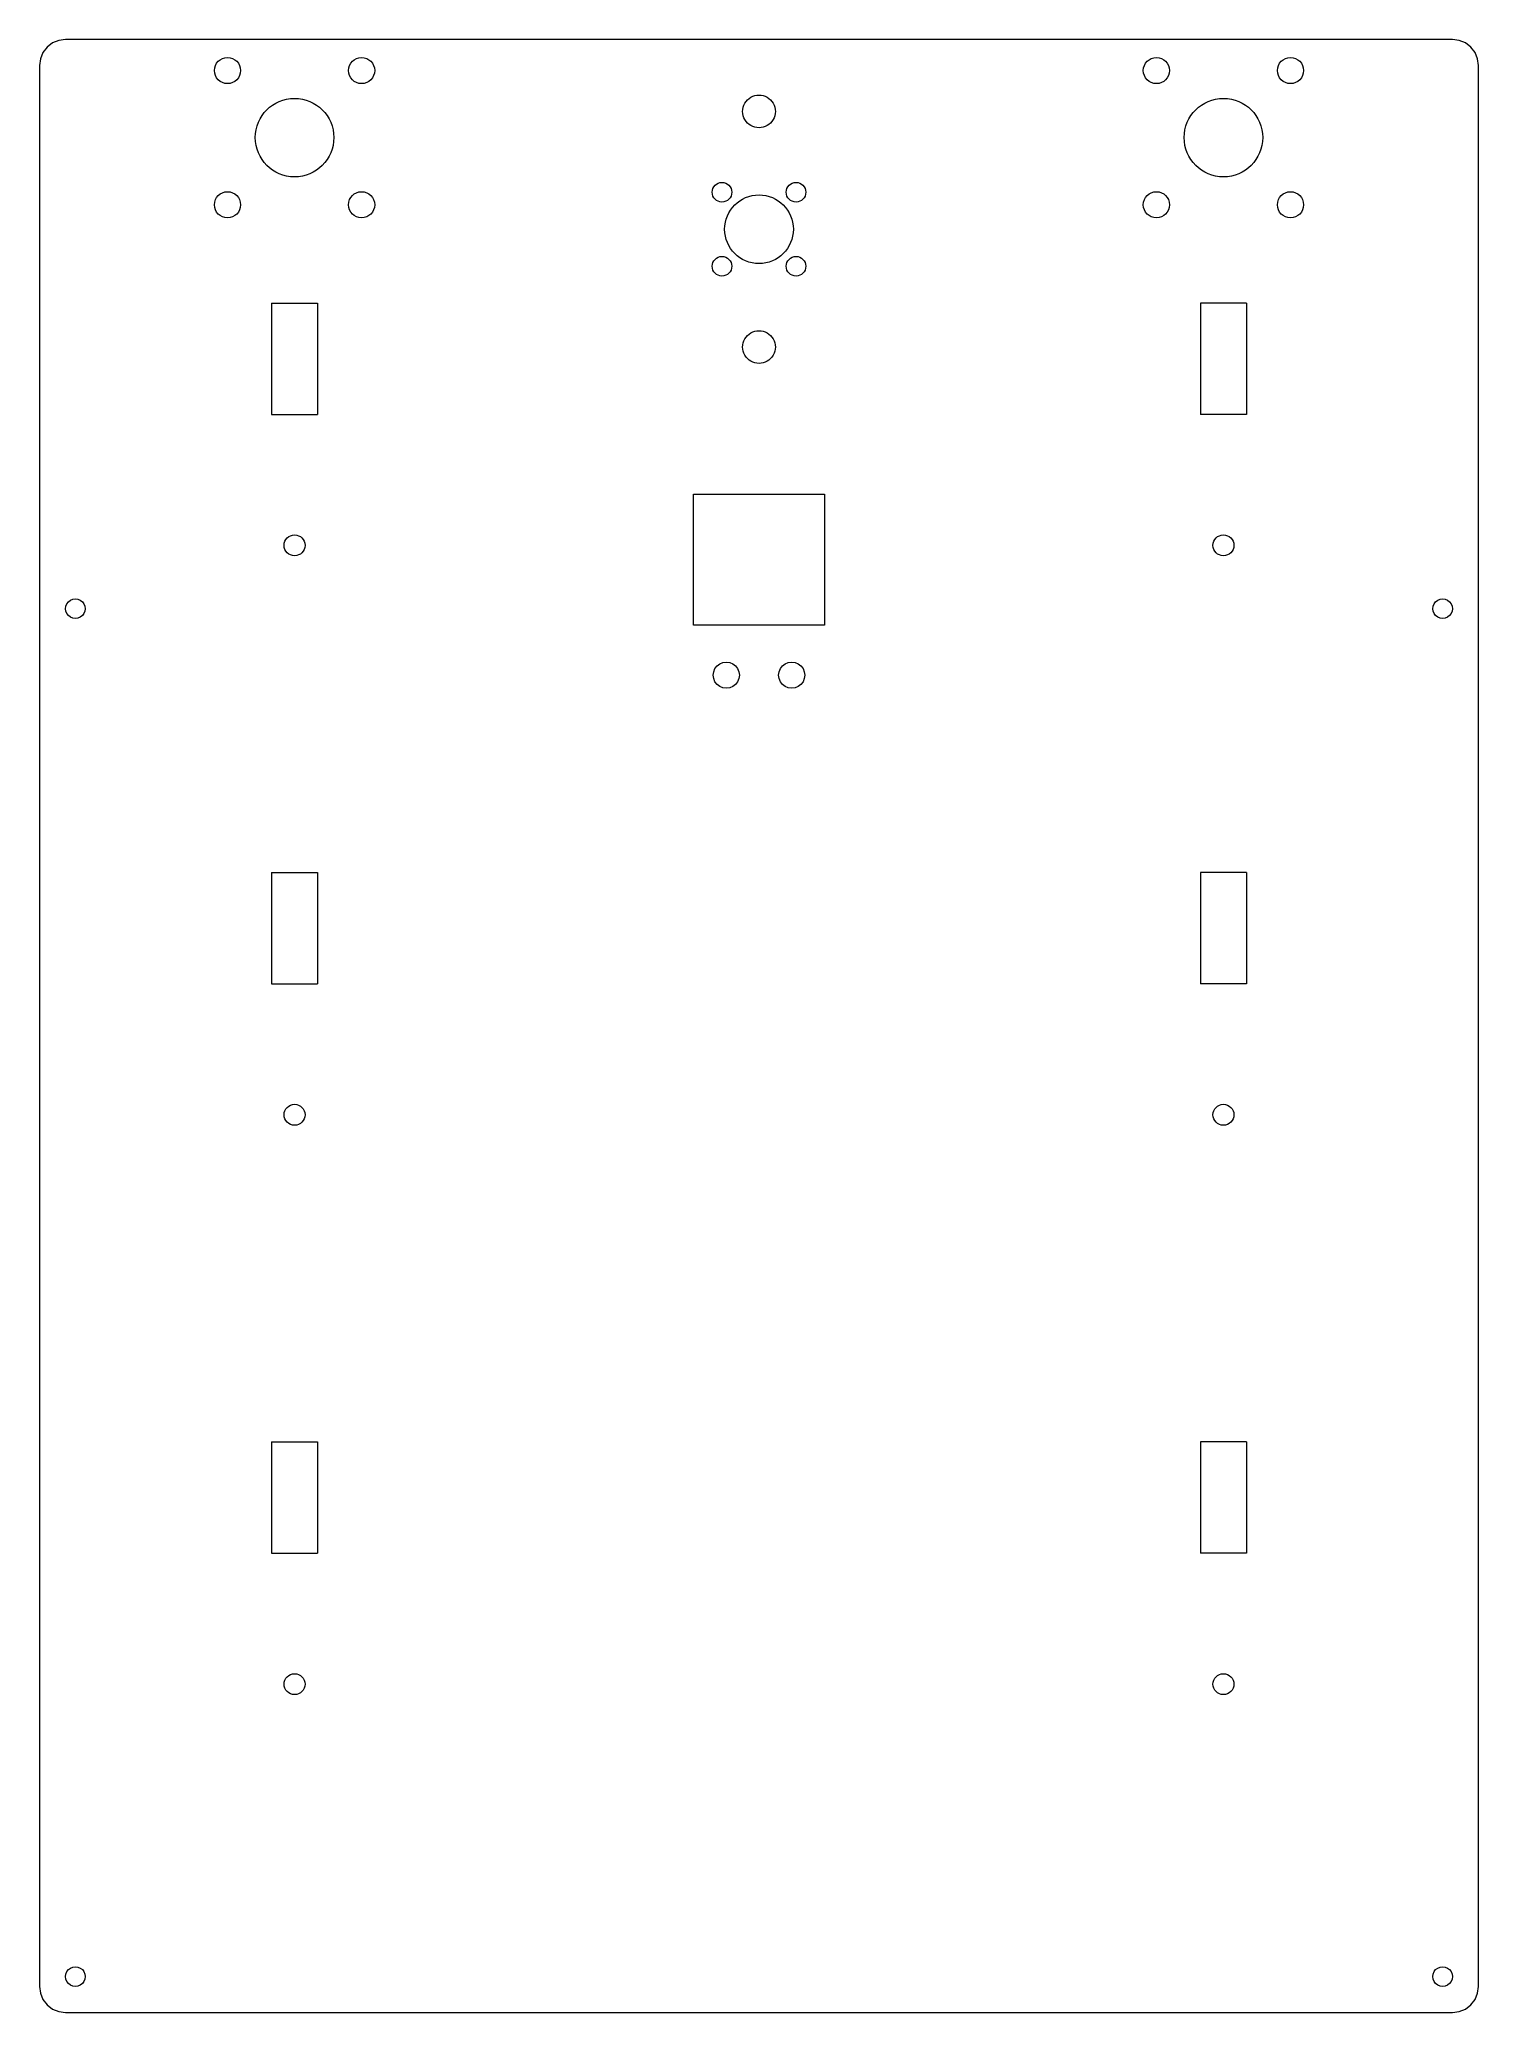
# Model space of a CAD drawing. Header units: millimetres. Extents: x -110 to 110, y -151 to 151.
import ezdxf

# ---------------------------------------------------------------- set-up
doc = ezdxf.new("R2010")
doc.units = ezdxf.units.MM

msp = doc.modelspace()

# ---------------------------------------------------------------- linework, layer by layer
at = {"color": 7, "linetype": 'Continuous', "lineweight": 15}
for p, q in [((-106, 150.74), (-107.04, 150.6)), ((106, 150.74), (-106, 150.74)), ((107.04, 150.6), (106, 150.74)), ((-109.86, 147.77), (-110, 146.74)), ((-109.46, 148.74), (-109.86, 147.77)), ((-108.83, 149.56), (-109.46, 148.74)), ((-108, 150.2), (-108.83, 149.56)), ((-107.04, 150.6), (-108, 150.2)), ((108, 150.2), (107.04, 150.6)), ((108.83, 149.56), (108, 150.2)), ((109.46, 148.74), (108.83, 149.56)), ((109.86, 147.77), (109.46, 148.74)), ((110, 146.74), (109.86, 147.77)), ((-110, 146.74), (-110, -146.74)), ((110, -146.74), (110, 146.74)), ((-1.77, 141.5), (-1.52, 141.72)), ((-1.52, 141.72), (-1.25, 141.9)), ((-1.25, 141.9), (-0.96, 142.05)), ((-0.96, 142.05), (-0.65, 142.15)), ((-0.65, 142.15), (-0.33, 142.21)), ((-0.33, 142.21), (0, 142.24)), ((0, 142.24), (0.33, 142.21)), ((0.33, 142.21), (0.65, 142.15)), ((0.65, 142.15), (0.96, 142.05)), ((0.96, 142.05), (1.25, 141.9)), ((1.25, 141.9), (1.52, 141.72)), ((1.52, 141.72), (1.77, 141.5)), ((-2.5, 139.74), (-2.48, 140.06)), ((-2.48, 139.41), (-2.5, 139.74)), ((-2.48, 140.06), (-2.41, 140.38)), ((-2.41, 139.09), (-2.48, 139.41)), ((-2.41, 140.38), (-2.31, 140.69)), ((-2.31, 138.78), (-2.41, 139.09)), ((-2.31, 140.69), (-2.17, 140.99)), ((-2.17, 138.49), (-2.31, 138.78)), ((-2.17, 140.99), (-1.98, 141.26)), ((-1.98, 141.26), (-1.77, 141.5)), ((1.77, 141.5), (1.98, 141.26)), ((1.98, 141.26), (2.17, 140.99)), ((2.17, 140.99), (2.31, 140.69)), ((2.31, 138.78), (2.17, 138.49)), ((2.31, 140.69), (2.41, 140.38)), ((2.41, 139.09), (2.31, 138.78)), ((2.41, 140.38), (2.48, 140.06)), ((2.48, 139.41), (2.41, 139.09)), ((2.48, 140.06), (2.5, 139.74)), ((2.5, 139.74), (2.48, 139.41)), ((-1.98, 138.21), (-2.17, 138.49)), ((-1.77, 137.97), (-1.98, 138.21)), ((-1.52, 137.75), (-1.77, 137.97)), ((-1.25, 137.57), (-1.52, 137.75)), ((-0.96, 137.43), (-1.25, 137.57)), ((-0.65, 137.32), (-0.96, 137.43)), ((-0.33, 137.26), (-0.65, 137.32)), ((0, 137.24), (-0.33, 137.26)), ((0.33, 137.26), (0, 137.24)), ((0.65, 137.32), (0.33, 137.26)), ((0.96, 137.43), (0.65, 137.32)), ((1.25, 137.57), (0.96, 137.43)), ((1.52, 137.75), (1.25, 137.57)), ((1.77, 137.97), (1.52, 137.75)), ((1.98, 138.21), (1.77, 137.97)), ((2.17, 138.49), (1.98, 138.21)), ((-74.5, 110.44), (-67.5, 110.44)), ((-74.5, 110.44), (-74.5, 93.44)), ((-67.5, 110.44), (-67.5, 93.44)), ((74.5, 110.44), (67.5, 110.44)), ((67.5, 110.44), (67.5, 93.44)), ((74.5, 110.44), (74.5, 93.44)), ((-1.77, 105.5), (-1.52, 105.72)), ((-1.52, 105.72), (-1.25, 105.9)), ((-1.25, 105.9), (-0.96, 106.05)), ((-0.96, 106.05), (-0.65, 106.15)), ((-0.65, 106.15), (-0.33, 106.21)), ((-0.33, 106.21), (0, 106.24)), ((0, 106.24), (0.33, 106.21)), ((0.33, 106.21), (0.65, 106.15)), ((0.65, 106.15), (0.96, 106.05)), ((0.96, 106.05), (1.25, 105.9)), ((1.25, 105.9), (1.52, 105.72)), ((1.52, 105.72), (1.77, 105.5)), ((-2.5, 103.74), (-2.48, 104.06)), ((-2.48, 103.41), (-2.5, 103.74)), ((-2.48, 104.06), (-2.41, 104.38)), ((-2.41, 103.09), (-2.48, 103.41)), ((-2.41, 104.38), (-2.31, 104.69)), ((-2.31, 102.78), (-2.41, 103.09)), ((-2.31, 104.69), (-2.17, 104.99)), ((-2.17, 102.49), (-2.31, 102.78)), ((-2.17, 104.99), (-1.98, 105.26)), ((-1.98, 105.26), (-1.77, 105.5)), ((1.77, 105.5), (1.98, 105.26)), ((1.98, 105.26), (2.17, 104.99)), ((2.17, 104.99), (2.31, 104.69)), ((2.31, 102.78), (2.17, 102.49)), ((2.31, 104.69), (2.41, 104.38)), ((2.41, 103.09), (2.31, 102.78)), ((2.41, 104.38), (2.48, 104.06)), ((2.48, 103.41), (2.41, 103.09)), ((2.48, 104.06), (2.5, 103.74)), ((2.5, 103.74), (2.48, 103.41)), ((-1.98, 102.21), (-2.17, 102.49)), ((-1.77, 101.97), (-1.98, 102.21)), ((-1.52, 101.75), (-1.77, 101.97)), ((-1.25, 101.57), (-1.52, 101.75)), ((-0.96, 101.43), (-1.25, 101.57)), ((-0.65, 101.32), (-0.96, 101.43)), ((-0.33, 101.26), (-0.65, 101.32)), ((0, 101.24), (-0.33, 101.26)), ((0.33, 101.26), (0, 101.24)), ((0.65, 101.32), (0.33, 101.26)), ((0.96, 101.43), (0.65, 101.32)), ((1.25, 101.57), (0.96, 101.43)), ((1.52, 101.75), (1.25, 101.57)), ((1.77, 101.97), (1.52, 101.75)), ((1.98, 102.21), (1.77, 101.97)), ((2.17, 102.49), (1.98, 102.21)), ((-74.5, 93.44), (-67.5, 93.44)), ((74.5, 93.44), (67.5, 93.44)), ((-10, 61.26), (-10, 81.26)), ((-10, 81.26), (10, 81.26)), ((10, 81.26), (10, 61.26)), ((-106, 63.76), (-105.95, 64.15)), ((-105.95, 63.38), (-106, 63.76)), ((-105.95, 64.15), (-105.8, 64.51)), ((-105.8, 63.01), (-105.95, 63.38)), ((-105.8, 64.51), (-105.56, 64.82)), ((-105.56, 64.82), (-105.25, 65.06)), ((-105.25, 65.06), (-104.89, 65.21)), ((-104.89, 65.21), (-104.5, 65.26)), ((-104.5, 65.26), (-104.11, 65.21)), ((-104.11, 65.21), (-103.75, 65.06)), ((-103.75, 65.06), (-103.44, 64.82)), ((-103.44, 64.82), (-103.2, 64.51)), ((-103.2, 64.51), (-103.05, 64.15)), ((-103.05, 63.38), (-103.2, 63.01)), ((-103.05, 64.15), (-103, 63.76)), ((-103, 63.76), (-103.05, 63.38)), ((103, 63.76), (103.05, 64.15)), ((103.05, 63.38), (103, 63.76)), ((103.05, 64.15), (103.2, 64.51)), ((103.2, 63.01), (103.05, 63.38)), ((103.2, 64.51), (103.44, 64.82)), ((103.44, 64.82), (103.75, 65.06)), ((103.75, 65.06), (104.11, 65.21)), ((104.11, 65.21), (104.5, 65.26)), ((104.5, 65.26), (104.89, 65.21)), ((104.89, 65.21), (105.25, 65.06)), ((105.25, 65.06), (105.56, 64.82)), ((105.56, 64.82), (105.8, 64.51)), ((105.8, 64.51), (105.95, 64.15)), ((105.95, 63.38), (105.8, 63.01)), ((105.95, 64.15), (106, 63.76)), ((106, 63.76), (105.95, 63.38)), ((-105.56, 62.7), (-105.8, 63.01)), ((-105.25, 62.46), (-105.56, 62.7)), ((-104.89, 62.31), (-105.25, 62.46)), ((-104.5, 62.26), (-104.89, 62.31)), ((-104.11, 62.31), (-104.5, 62.26)), ((-103.75, 62.46), (-104.11, 62.31)), ((-103.44, 62.7), (-103.75, 62.46)), ((-103.2, 63.01), (-103.44, 62.7)), ((10, 61.26), (-10, 61.26)), ((103.44, 62.7), (103.2, 63.01)), ((103.75, 62.46), (103.44, 62.7)), ((104.11, 62.31), (103.75, 62.46)), ((104.5, 62.26), (104.11, 62.31)), ((104.89, 62.31), (104.5, 62.26)), ((105.25, 62.46), (104.89, 62.31)), ((105.56, 62.7), (105.25, 62.46)), ((105.8, 63.01), (105.56, 62.7)), ((-6.93, 54.12), (-6.73, 54.61)), ((-6.73, 54.61), (-6.41, 55.02)), ((-6.41, 55.02), (-6, 55.34)), ((-6, 55.34), (-5.52, 55.54)), ((-5.52, 55.54), (-5, 55.61)), ((-5, 55.61), (-4.48, 55.54)), ((-4.48, 55.54), (-4, 55.34)), ((-4, 55.34), (-3.59, 55.02)), ((-3.59, 55.02), (-3.27, 54.61)), ((-3.27, 54.61), (-3.07, 54.12)), ((3.07, 54.12), (3.27, 54.61)), ((3.27, 54.61), (3.59, 55.02)), ((3.59, 55.02), (4, 55.34)), ((4, 55.34), (4.48, 55.54)), ((4.48, 55.54), (5, 55.61)), ((5, 55.61), (5.52, 55.54)), ((5.52, 55.54), (6, 55.34)), ((6, 55.34), (6.41, 55.02)), ((6.41, 55.02), (6.73, 54.61)), ((6.73, 54.61), (6.93, 54.12)), ((-7, 53.61), (-6.93, 54.12)), ((-6.93, 53.09), (-7, 53.61)), ((-6.73, 52.61), (-6.93, 53.09)), ((-6.41, 52.19), (-6.73, 52.61)), ((-6, 51.87), (-6.41, 52.19)), ((-5.52, 51.68), (-6, 51.87)), ((-5, 51.61), (-5.52, 51.68)), ((-4.48, 51.68), (-5, 51.61)), ((-4, 51.87), (-4.48, 51.68)), ((-3.59, 52.19), (-4, 51.87)), ((-3.27, 52.61), (-3.59, 52.19)), ((-3.07, 53.09), (-3.27, 52.61)), ((-3.07, 54.12), (-3, 53.61)), ((-3, 53.61), (-3.07, 53.09)), ((3, 53.61), (3.07, 54.12)), ((3.07, 53.09), (3, 53.61)), ((3.27, 52.61), (3.07, 53.09)), ((3.59, 52.19), (3.27, 52.61)), ((4, 51.87), (3.59, 52.19)), ((4.48, 51.68), (4, 51.87)), ((5, 51.61), (4.48, 51.68)), ((5.52, 51.68), (5, 51.61)), ((6, 51.87), (5.52, 51.68)), ((6.41, 52.19), (6, 51.87)), ((6.73, 52.61), (6.41, 52.19)), ((6.93, 53.09), (6.73, 52.61)), ((6.93, 54.12), (7, 53.61)), ((7, 53.61), (6.93, 53.09)), ((-74.5, 23.44), (-67.5, 23.44)), ((-74.5, 23.44), (-74.5, 6.44)), ((-67.5, 23.44), (-67.5, 6.44)), ((74.5, 23.44), (67.5, 23.44)), ((67.5, 23.44), (67.5, 6.44)), ((74.5, 23.44), (74.5, 6.44)), ((-74.5, 6.44), (-67.5, 6.44)), ((74.5, 6.44), (67.5, 6.44)), ((-74.5, -63.56), (-67.5, -63.56)), ((-74.5, -63.56), (-74.5, -80.56)), ((-67.5, -63.56), (-67.5, -80.56)), ((74.5, -63.56), (67.5, -63.56)), ((67.5, -63.56), (67.5, -80.56)), ((74.5, -63.56), (74.5, -80.56)), ((-74.5, -80.56), (-67.5, -80.56)), ((74.5, -80.56), (67.5, -80.56)), ((-105.95, -144.85), (-105.8, -144.49)), ((-105.8, -144.49), (-105.56, -144.18)), ((-105.56, -144.18), (-105.25, -143.94)), ((-105.25, -143.94), (-104.89, -143.79)), ((-104.89, -143.79), (-104.5, -143.74)), ((-104.5, -143.74), (-104.11, -143.79)), ((-104.11, -143.79), (-103.75, -143.94)), ((-103.75, -143.94), (-103.44, -144.18)), ((-103.44, -144.18), (-103.2, -144.49)), ((-103.2, -144.49), (-103.05, -144.85)), ((103.05, -144.85), (103.2, -144.49)), ((103.2, -144.49), (103.44, -144.18)), ((103.44, -144.18), (103.75, -143.94)), ((103.75, -143.94), (104.11, -143.79)), ((104.11, -143.79), (104.5, -143.74)), ((104.5, -143.74), (104.89, -143.79)), ((104.89, -143.79), (105.25, -143.94)), ((105.25, -143.94), (105.56, -144.18)), ((105.56, -144.18), (105.8, -144.49)), ((105.8, -144.49), (105.95, -144.85)), ((-110, -146.74), (-109.86, -147.77)), ((-106, -145.24), (-105.95, -144.85)), ((-105.95, -145.62), (-106, -145.24)), ((-105.8, -145.99), (-105.95, -145.62)), ((-105.56, -146.3), (-105.8, -145.99)), ((-105.25, -146.54), (-105.56, -146.3)), ((-104.89, -146.69), (-105.25, -146.54)), ((-104.5, -146.74), (-104.89, -146.69)), ((-104.11, -146.69), (-104.5, -146.74)), ((-103.75, -146.54), (-104.11, -146.69)), ((-103.44, -146.3), (-103.75, -146.54)), ((-103.2, -145.99), (-103.44, -146.3)), ((-103.05, -145.62), (-103.2, -145.99)), ((-103.05, -144.85), (-103, -145.24)), ((-103, -145.24), (-103.05, -145.62)), ((103, -145.24), (103.05, -144.85)), ((103.05, -145.62), (103, -145.24)), ((103.2, -145.99), (103.05, -145.62)), ((103.44, -146.3), (103.2, -145.99)), ((103.75, -146.54), (103.44, -146.3)), ((104.11, -146.69), (103.75, -146.54)), ((104.5, -146.74), (104.11, -146.69)), ((104.89, -146.69), (104.5, -146.74)), ((105.25, -146.54), (104.89, -146.69)), ((105.56, -146.3), (105.25, -146.54)), ((105.8, -145.99), (105.56, -146.3)), ((105.95, -145.62), (105.8, -145.99)), ((105.95, -144.85), (106, -145.24)), ((106, -145.24), (105.95, -145.62)), ((109.86, -147.77), (110, -146.74)), ((-109.86, -147.77), (-109.46, -148.74)), ((-109.46, -148.74), (-108.83, -149.56)), ((-108.83, -149.56), (-108, -150.2)), ((-108, -150.2), (-107.04, -150.6)), ((-107.04, -150.6), (-106, -150.74)), ((-106, -150.74), (106, -150.74)), ((106, -150.74), (107.04, -150.6)), ((107.04, -150.6), (108, -150.2)), ((108, -150.2), (108.83, -149.56)), ((108.83, -149.56), (109.46, -148.74)), ((109.46, -148.74), (109.86, -147.77))]:
    msp.add_line(p, q, dxfattribs=at)
for centre, radius in [((-81.25, 145.99), 2), ((-60.75, 145.99), 2), ((60.75, 145.99), 2), ((81.25, 145.99), 2), ((-71, 135.74), 6), ((71, 135.74), 6), ((-81.25, 125.48), 2), ((-60.75, 125.48), 2), ((-5.66, 127.39), 1.5), ((0, 121.74), 5.25), ((5.66, 127.39), 1.5), ((60.75, 125.48), 2), ((81.25, 125.48), 2), ((-5.66, 116.08), 1.5), ((5.66, 116.08), 1.5), ((-71, 73.44), 1.6), ((71, 73.44), 1.6), ((-71, -13.56), 1.6), ((71, -13.56), 1.6), ((-71, -100.56), 1.6), ((71, -100.56), 1.6)]:
    msp.add_circle(centre, radius, dxfattribs=at)

doc.saveas('drawing.dxf')
